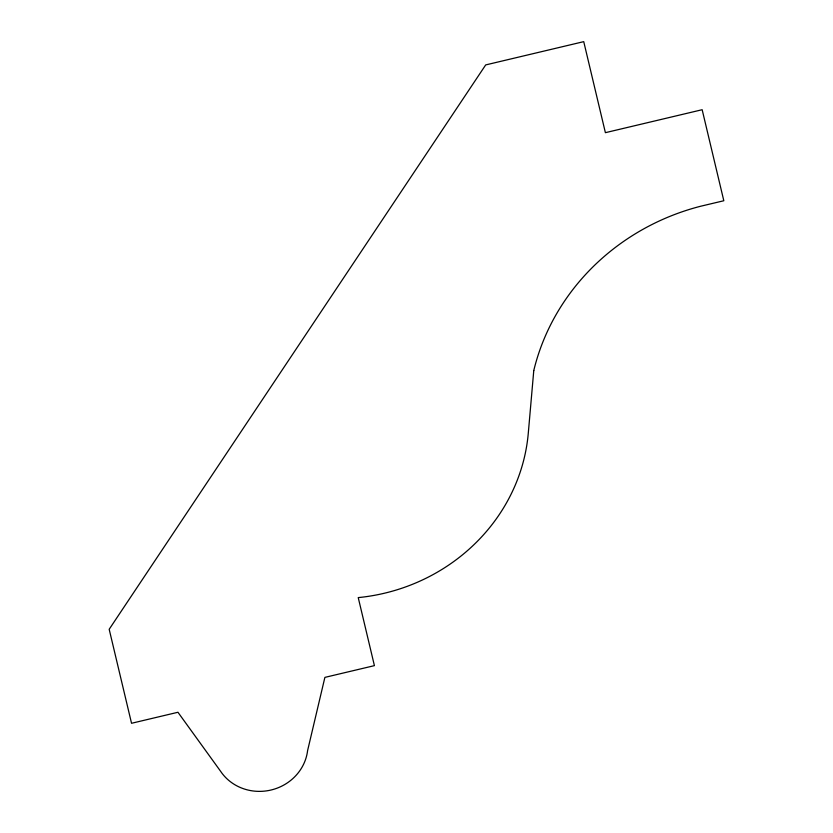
<?xml version="1.0" encoding="UTF-8"?>
<svg xmlns="http://www.w3.org/2000/svg" width="833" height="833" viewBox="0 0 833 833"><rect width="100%" height="100%" fill="white"/><g stroke="black" fill="none" stroke-linecap="round" stroke-linejoin="round"><path stroke-width="1.25" d="M533.776 370.529L528.278 433.275A185.426 174.472 -13.1 0 1 358.232 597.605L374.413 665.64L324.891 677.385L307.596 750.616A47.346 44.545 -13.1 0 1 271.006 790.028A47.346 44.545 -13.1 0 1 220.589 771.264L177.95 712.267L131.541 723.283L109.185 629.29L485.691 64.922L583.735 41.65L605.393 132.676L702.157 109.717L723.815 200.743L700.657 206.24A226.899 213.487 -13.1 0 0 533.776 370.529"/></g></svg>
